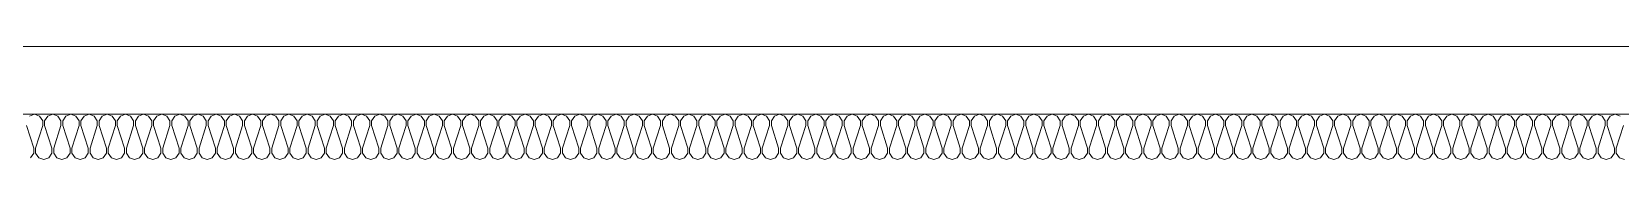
# Model space of a CAD drawing. Header units: millimetres. Extents: x 0 to 420000, y 0 to 297000.
# Drawn here: x 280636 to 284133, y 44200 to 44450 of the extents above; entities that cross this region are included whole.
import ezdxf

# ---------------------------------------------------------------- set-up
doc = ezdxf.new("R2010")
doc.units = ezdxf.units.MM
doc.linetypes.add('CEN', pattern=[62, 60, -1, 0, -1])
for name, color, linetype, lineweight in [('A-AXIS-LINE', 1, 'CEN', 15), ('A-XXXX-FIN2', 6, 'Continuous', 20), ('A-XXXX-INSL2', 8, 'Continuous', 18)]:
    doc.layers.add(name, color=color, linetype=linetype, lineweight=lineweight)

# ---------------------------------------------------------------- blocks, each defined once
blk = doc.blocks.new('axis(211208)')
at = {"layer": 'A-AXIS-LINE', "ltscale": 1000}
blk.add_line((4631788.1, -421118.7), (4955413.1, -421118.7), dxfattribs=at)
blk = doc.blocks.new('냉동층(220321)')
at = {"layer": 'A-XXXX-FIN2'}
blk.add_line((4878673.7, -401118.7), (4801923.8, -401118.7), dxfattribs=at)
at = {"layer": 'A-XXXX-INSL2'}
blk.add_line((4878773.7, -401268.7), (4802023.8, -401268.7), dxfattribs=at)
for points in [[(4854453.7, -401368.7), (4854442.7, -401364.7), (4854435.7, -401354.7), (4854435.7, -401343.7), (4854451.7, -401293.7)], [(4854444.7, -401272.7), (4854433.7, -401268.7), (4854422.7, -401272.7), (4854415.7, -401282.7), (4854415.7, -401293.7), (4854431.7, -401343.7), (4854431.7, -401354.7), (4854424.7, -401364.7), (4854413.7, -401368.7), (4854402.7, -401364.7), (4854395.7, -401354.7), (4854395.7, -401343.7), (4854411.7, -401293.7), (4854411.7, -401282.7), (4854404.7, -401272.7), (4854393.7, -401268.7), (4854382.7, -401272.7), (4854375.7, -401282.7), (4854375.7, -401293.7), (4854391.7, -401343.7), (4854391.7, -401354.7), (4854384.7, -401364.7), (4854373.7, -401368.7), (4854362.7, -401364.7), (4854355.7, -401354.7), (4854355.7, -401343.7), (4854371.7, -401293.7), (4854371.7, -401282.7), (4854364.7, -401272.7), (4854353.7, -401268.7), (4854342.7, -401272.7), (4854335.7, -401282.7), (4854335.7, -401293.7), (4854351.7, -401343.7), (4854351.7, -401354.7), (4854344.7, -401364.7), (4854333.7, -401368.7), (4854322.7, -401364.7), (4854315.7, -401354.7), (4854315.7, -401343.7), (4854331.7, -401293.7), (4854331.7, -401282.7), (4854324.7, -401272.7), (4854313.7, -401268.7), (4854302.7, -401272.7), (4854295.7, -401282.7), (4854295.7, -401293.7), (4854311.7, -401343.7), (4854311.7, -401354.7), (4854304.7, -401364.7), (4854293.7, -401368.7), (4854282.7, -401364.7), (4854275.7, -401354.7), (4854275.7, -401343.7), (4854291.7, -401293.7), (4854291.7, -401282.7), (4854284.7, -401272.7), (4854273.7, -401268.7), (4854262.7, -401272.7), (4854255.7, -401282.7), (4854255.7, -401293.7), (4854271.7, -401343.7), (4854271.7, -401354.7), (4854264.7, -401364.7), (4854253.7, -401368.7), (4854242.7, -401364.7), (4854235.7, -401354.7), (4854235.7, -401343.7), (4854251.7, -401293.7), (4854251.7, -401282.7), (4854244.7, -401272.7), (4854233.7, -401268.7), (4854222.7, -401272.7), (4854215.7, -401282.7), (4854215.7, -401293.7), (4854231.7, -401343.7), (4854231.7, -401354.7), (4854224.7, -401364.7), (4854213.7, -401368.7), (4854202.7, -401364.7), (4854195.7, -401354.7), (4854195.7, -401343.7), (4854211.7, -401293.7), (4854211.7, -401282.7), (4854204.7, -401272.7), (4854193.7, -401268.7), (4854182.7, -401272.7), (4854175.7, -401282.7), (4854175.7, -401293.7), (4854191.7, -401343.7), (4854191.7, -401354.7), (4854184.7, -401364.7), (4854173.7, -401368.7), (4854162.7, -401364.7), (4854155.7, -401354.7), (4854155.7, -401343.7), (4854171.7, -401293.7), (4854171.7, -401282.7), (4854164.7, -401272.7), (4854153.7, -401268.7), (4854142.7, -401272.7), (4854135.7, -401282.7), (4854135.7, -401293.7), (4854151.7, -401343.7), (4854151.7, -401354.7), (4854144.7, -401364.7), (4854133.7, -401368.7), (4854122.7, -401364.7), (4854115.7, -401354.7), (4854115.7, -401343.7), (4854131.7, -401293.7), (4854131.7, -401282.7), (4854124.7, -401272.7), (4854113.7, -401268.7), (4854102.7, -401272.7), (4854095.7, -401282.7), (4854095.7, -401293.7), (4854111.7, -401343.7), (4854111.7, -401354.7), (4854104.7, -401364.7), (4854093.7, -401368.7), (4854082.7, -401364.7), (4854075.7, -401354.7), (4854075.7, -401343.7), (4854091.7, -401293.7), (4854091.7, -401282.7), (4854084.7, -401272.7), (4854073.7, -401268.7), (4854062.7, -401272.7), (4854055.7, -401282.7), (4854055.7, -401293.7), (4854071.7, -401343.7), (4854071.7, -401354.7), (4854064.7, -401364.7), (4854053.7, -401368.7), (4854042.7, -401364.7), (4854035.7, -401354.7), (4854035.7, -401343.7), (4854051.7, -401293.7), (4854051.7, -401282.7), (4854044.7, -401272.7), (4854033.7, -401268.7), (4854022.7, -401272.7), (4854015.7, -401282.7), (4854015.7, -401293.7), (4854031.7, -401343.7), (4854031.7, -401354.7), (4854024.7, -401364.7), (4854013.7, -401368.7), (4854002.7, -401364.7), (4853995.7, -401354.7), (4853995.7, -401343.7), (4854011.7, -401293.7), (4854011.7, -401282.7), (4854004.7, -401272.7), (4853993.7, -401268.7), (4853982.7, -401272.7), (4853975.7, -401282.7), (4853975.7, -401293.7), (4853991.7, -401343.7), (4853991.7, -401354.7), (4853984.7, -401364.7), (4853973.7, -401368.7), (4853962.7, -401364.7), (4853955.7, -401354.7), (4853955.7, -401343.7), (4853971.7, -401293.7), (4853971.7, -401282.7), (4853964.7, -401272.7), (4853953.7, -401268.7), (4853942.7, -401272.7), (4853935.7, -401282.7), (4853935.7, -401293.7), (4853951.7, -401343.7), (4853951.7, -401354.7), (4853944.7, -401364.7), (4853933.7, -401368.7), (4853922.7, -401364.7), (4853915.7, -401354.7), (4853915.7, -401343.7), (4853931.7, -401293.7), (4853931.7, -401282.7), (4853924.7, -401272.7), (4853913.7, -401268.7), (4853902.7, -401272.7), (4853895.7, -401282.7), (4853895.7, -401293.7), (4853911.7, -401343.7), (4853911.7, -401354.7), (4853904.7, -401364.7), (4853893.7, -401368.7), (4853882.7, -401364.7), (4853875.7, -401354.7), (4853875.7, -401343.7), (4853891.7, -401293.7), (4853891.7, -401282.7), (4853884.7, -401272.7), (4853873.7, -401268.7), (4853862.7, -401272.7), (4853855.7, -401282.7), (4853855.7, -401293.7), (4853871.7, -401343.7), (4853871.7, -401354.7), (4853864.7, -401364.7), (4853853.7, -401368.7), (4853842.7, -401364.7), (4853835.7, -401354.7), (4853835.7, -401343.7), (4853851.7, -401293.7), (4853851.7, -401282.7), (4853844.7, -401272.7), (4853833.7, -401268.7), (4853822.7, -401272.7), (4853815.7, -401282.7), (4853815.7, -401293.7), (4853831.7, -401343.7), (4853831.7, -401354.7), (4853824.7, -401364.7), (4853813.7, -401368.7), (4853802.7, -401364.7), (4853795.7, -401354.7), (4853795.7, -401343.7), (4853811.7, -401293.7), (4853811.7, -401282.7), (4853804.7, -401272.7), (4853793.7, -401268.7), (4853782.7, -401272.7), (4853775.7, -401282.7), (4853775.7, -401293.7), (4853791.7, -401343.7), (4853791.7, -401354.7), (4853784.7, -401364.7), (4853773.7, -401368.7), (4853762.7, -401364.7), (4853755.7, -401354.7), (4853755.7, -401343.7), (4853771.7, -401293.7), (4853771.7, -401282.7), (4853764.7, -401272.7), (4853753.7, -401268.7), (4853742.7, -401272.7), (4853735.7, -401282.7), (4853735.7, -401293.7), (4853751.7, -401343.7), (4853751.7, -401354.7), (4853744.7, -401364.7), (4853733.7, -401368.7), (4853722.7, -401364.7), (4853715.7, -401354.7), (4853715.7, -401343.7), (4853731.7, -401293.7), (4853731.7, -401282.7), (4853724.7, -401272.7), (4853713.7, -401268.7), (4853702.7, -401272.7), (4853695.7, -401282.7), (4853695.7, -401293.7), (4853711.7, -401343.7), (4853711.7, -401354.7), (4853704.7, -401364.7), (4853693.7, -401368.7), (4853682.7, -401364.7), (4853675.7, -401354.7), (4853675.7, -401343.7), (4853691.7, -401293.7), (4853691.7, -401282.7), (4853684.7, -401272.7), (4853673.7, -401268.7), (4853662.7, -401272.7), (4853655.7, -401282.7), (4853655.7, -401293.7), (4853671.7, -401343.7), (4853671.7, -401354.7), (4853664.7, -401364.7), (4853653.7, -401368.7), (4853642.7, -401364.7), (4853635.7, -401354.7), (4853635.7, -401343.7), (4853651.7, -401293.7), (4853651.7, -401282.7), (4853644.7, -401272.7), (4853633.7, -401268.7), (4853622.7, -401272.7), (4853615.7, -401282.7), (4853615.7, -401293.7), (4853631.7, -401343.7), (4853631.7, -401354.7), (4853624.7, -401364.7), (4853613.7, -401368.7), (4853602.7, -401364.7), (4853595.7, -401354.7), (4853595.7, -401343.7), (4853611.7, -401293.7), (4853611.7, -401282.7), (4853604.7, -401272.7), (4853593.7, -401268.7), (4853582.7, -401272.7), (4853575.7, -401282.7), (4853575.7, -401293.7), (4853591.7, -401343.7), (4853591.7, -401354.7), (4853584.7, -401364.7), (4853573.7, -401368.7), (4853562.7, -401364.7), (4853555.7, -401354.7), (4853555.7, -401343.7), (4853571.7, -401293.7), (4853571.7, -401282.7), (4853564.7, -401272.7), (4853553.7, -401268.7), (4853542.7, -401272.7), (4853535.7, -401282.7), (4853535.7, -401293.7), (4853551.7, -401343.7), (4853551.7, -401354.7), (4853544.7, -401364.7), (4853533.7, -401368.7), (4853522.7, -401364.7), (4853515.7, -401354.7), (4853515.7, -401343.7), (4853531.7, -401293.7), (4853531.7, -401282.7), (4853524.7, -401272.7), (4853513.7, -401268.7), (4853502.7, -401272.7), (4853495.7, -401282.7), (4853495.7, -401293.7), (4853511.7, -401343.7), (4853511.7, -401354.7), (4853504.7, -401364.7), (4853493.7, -401368.7), (4853482.7, -401364.7), (4853475.7, -401354.7), (4853475.7, -401343.7), (4853491.7, -401293.7), (4853491.7, -401282.7), (4853484.7, -401272.7), (4853473.7, -401268.7), (4853462.7, -401272.7), (4853455.7, -401282.7), (4853455.7, -401293.7), (4853471.7, -401343.7), (4853471.7, -401354.7), (4853464.7, -401364.7), (4853453.7, -401368.7), (4853442.7, -401364.7), (4853435.7, -401354.7), (4853435.7, -401343.7), (4853451.7, -401293.7), (4853451.7, -401282.7), (4853444.7, -401272.7), (4853433.7, -401268.7), (4853422.7, -401272.7), (4853415.7, -401282.7), (4853415.7, -401293.7), (4853431.7, -401343.7), (4853431.7, -401354.7), (4853424.7, -401364.7), (4853413.7, -401368.7), (4853402.7, -401364.7), (4853395.7, -401354.7), (4853395.7, -401343.7), (4853411.7, -401293.7), (4853411.7, -401282.7), (4853404.7, -401272.7), (4853393.7, -401268.7), (4853382.7, -401272.7), (4853375.7, -401282.7), (4853375.7, -401293.7), (4853391.7, -401343.7), (4853391.7, -401354.7), (4853384.7, -401364.7), (4853373.7, -401368.7), (4853362.7, -401364.7), (4853355.7, -401354.7), (4853355.7, -401343.7), (4853371.7, -401293.7), (4853371.7, -401282.7), (4853364.7, -401272.7), (4853353.7, -401268.7), (4853342.7, -401272.7), (4853335.7, -401282.7), (4853335.7, -401293.7), (4853351.7, -401343.7), (4853351.7, -401354.7), (4853344.7, -401364.7), (4853333.7, -401368.7), (4853322.7, -401364.7), (4853315.7, -401354.7), (4853315.7, -401343.7), (4853331.7, -401293.7), (4853331.7, -401282.7), (4853324.7, -401272.7), (4853313.7, -401268.7), (4853302.7, -401272.7), (4853295.7, -401282.7), (4853295.7, -401293.7), (4853311.7, -401343.7), (4853311.7, -401354.7), (4853304.7, -401364.7), (4853293.7, -401368.7), (4853282.7, -401364.7), (4853275.7, -401354.7), (4853275.7, -401343.7), (4853291.7, -401293.7), (4853291.7, -401282.7), (4853284.7, -401272.7), (4853273.7, -401268.7), (4853262.7, -401272.7), (4853255.7, -401282.7), (4853255.7, -401293.7), (4853271.7, -401343.7), (4853271.7, -401354.7), (4853264.7, -401364.7), (4853253.7, -401368.7), (4853242.7, -401364.7), (4853235.7, -401354.7), (4853235.7, -401343.7), (4853251.7, -401293.7), (4853251.7, -401282.7), (4853244.7, -401272.7), (4853233.7, -401268.7), (4853222.7, -401272.7), (4853215.7, -401282.7), (4853215.7, -401293.7), (4853231.7, -401343.7), (4853231.7, -401354.7), (4853224.7, -401364.7), (4853213.7, -401368.7), (4853202.7, -401364.7), (4853195.7, -401354.7), (4853195.7, -401343.7), (4853211.7, -401293.7), (4853211.7, -401282.7), (4853204.7, -401272.7), (4853193.7, -401268.7), (4853182.7, -401272.7), (4853175.7, -401282.7), (4853175.7, -401293.7), (4853191.7, -401343.7), (4853191.7, -401354.7), (4853184.7, -401364.7), (4853173.7, -401368.7), (4853162.7, -401364.7), (4853155.7, -401354.7), (4853155.7, -401343.7), (4853171.7, -401293.7), (4853171.7, -401282.7), (4853164.7, -401272.7), (4853153.7, -401268.7), (4853142.7, -401272.7), (4853135.7, -401282.7), (4853135.7, -401293.7), (4853151.7, -401343.7), (4853151.7, -401354.7), (4853144.7, -401364.7), (4853133.7, -401368.7), (4853122.7, -401364.7), (4853115.7, -401354.7), (4853115.7, -401343.7), (4853131.7, -401293.7), (4853131.7, -401282.7), (4853124.7, -401272.7), (4853113.7, -401268.7), (4853102.7, -401272.7), (4853095.7, -401282.7), (4853095.7, -401293.7), (4853111.7, -401343.7), (4853111.7, -401354.7), (4853104.7, -401364.7), (4853093.7, -401368.7), (4853082.7, -401364.7), (4853075.7, -401354.7), (4853075.7, -401343.7), (4853091.7, -401293.7), (4853091.7, -401282.7), (4853084.7, -401272.7), (4853073.7, -401268.7), (4853062.7, -401272.7), (4853055.7, -401282.7), (4853055.7, -401293.7), (4853071.7, -401343.7), (4853071.7, -401354.7), (4853064.7, -401364.7), (4853053.7, -401368.7), (4853042.7, -401364.7), (4853035.7, -401354.7), (4853035.7, -401343.7), (4853051.7, -401293.7), (4853051.7, -401282.7), (4853044.7, -401272.7), (4853033.7, -401268.7), (4853022.7, -401272.7), (4853015.7, -401282.7), (4853015.7, -401293.7), (4853031.7, -401343.7), (4853031.7, -401354.7), (4853024.7, -401364.7), (4853013.7, -401368.7), (4853002.7, -401364.7), (4852995.7, -401354.7), (4852995.7, -401343.7), (4853011.7, -401293.7), (4853011.7, -401282.7), (4853004.7, -401272.7), (4852993.7, -401268.7), (4852982.7, -401272.7), (4852975.7, -401282.7), (4852975.7, -401293.7), (4852991.7, -401343.7), (4852991.7, -401354.7), (4852984.7, -401364.7), (4852973.7, -401368.7), (4852962.7, -401364.7), (4852955.7, -401354.7), (4852955.7, -401343.7), (4852971.7, -401293.7), (4852971.7, -401282.7), (4852964.7, -401272.7), (4852953.7, -401268.7), (4852942.7, -401272.7), (4852935.7, -401282.7), (4852935.7, -401293.7), (4852951.7, -401343.7), (4852951.7, -401354.7), (4852944.7, -401364.7), (4852933.7, -401368.7), (4852922.7, -401364.7), (4852915.7, -401354.7), (4852915.7, -401343.7), (4852931.7, -401293.7), (4852931.7, -401282.7), (4852924.7, -401272.7), (4852913.7, -401268.7), (4852902.7, -401272.7), (4852895.7, -401282.7), (4852895.7, -401293.7), (4852911.7, -401343.7), (4852911.7, -401354.7), (4852904.7, -401364.7), (4852893.7, -401368.7), (4852882.7, -401364.7), (4852875.7, -401354.7), (4852875.7, -401343.7), (4852891.7, -401293.7), (4852891.7, -401282.7), (4852884.7, -401272.7), (4852873.7, -401268.7), (4852862.7, -401272.7), (4852855.7, -401282.7), (4852855.7, -401293.7), (4852871.7, -401343.7), (4852871.7, -401354.7), (4852864.7, -401364.7), (4852853.7, -401368.7), (4852842.7, -401364.7), (4852835.7, -401354.7), (4852835.7, -401343.7), (4852851.7, -401293.7), (4852851.7, -401282.7), (4852844.7, -401272.7), (4852833.7, -401268.7), (4852822.7, -401272.7), (4852815.7, -401282.7), (4852815.7, -401293.7), (4852831.7, -401343.7), (4852831.7, -401354.7), (4852824.7, -401364.7), (4852813.7, -401368.7), (4852802.7, -401364.7), (4852795.7, -401354.7), (4852795.7, -401343.7), (4852811.7, -401293.7), (4852811.7, -401282.7), (4852804.7, -401272.7), (4852793.7, -401268.7), (4852782.7, -401272.7), (4852775.7, -401282.7), (4852775.7, -401293.7), (4852791.7, -401343.7), (4852791.7, -401354.7), (4852784.7, -401364.7), (4852773.7, -401368.7), (4852762.7, -401364.7), (4852755.7, -401354.7), (4852755.7, -401343.7), (4852771.7, -401293.7), (4852771.7, -401282.7), (4852764.7, -401272.7), (4852753.7, -401268.7), (4852742.7, -401272.7), (4852735.7, -401282.7), (4852735.7, -401293.7), (4852751.7, -401343.7), (4852751.7, -401354.7), (4852744.7, -401364.7), (4852733.7, -401368.7), (4852722.7, -401364.7), (4852715.7, -401354.7), (4852715.7, -401343.7), (4852731.7, -401293.7), (4852731.7, -401282.7), (4852724.7, -401272.7), (4852713.7, -401268.7), (4852702.7, -401272.7), (4852695.7, -401282.7), (4852695.7, -401293.7), (4852711.7, -401343.7), (4852711.7, -401354.7), (4852704.7, -401364.7), (4852693.7, -401368.7), (4852682.7, -401364.7), (4852675.7, -401354.7), (4852675.7, -401343.7), (4852691.7, -401293.7), (4852691.7, -401282.7), (4852684.7, -401272.7), (4852673.7, -401268.7), (4852662.7, -401272.7), (4852655.7, -401282.7), (4852655.7, -401293.7), (4852671.7, -401343.7), (4852671.7, -401354.7), (4852664.7, -401364.7), (4852653.7, -401368.7), (4852642.7, -401364.7), (4852635.7, -401354.7), (4852635.7, -401343.7), (4852651.7, -401293.7), (4852651.7, -401282.7), (4852644.7, -401272.7), (4852633.7, -401268.7), (4852622.7, -401272.7), (4852615.7, -401282.7), (4852615.7, -401293.7), (4852631.7, -401343.7), (4852631.7, -401354.7), (4852624.7, -401364.7), (4852613.7, -401368.7), (4852602.7, -401364.7), (4852595.7, -401354.7), (4852595.7, -401343.7), (4852611.7, -401293.7), (4852611.7, -401282.7), (4852604.7, -401272.7), (4852593.7, -401268.7), (4852582.7, -401272.7), (4852575.7, -401282.7), (4852575.7, -401293.7), (4852591.7, -401343.7), (4852591.7, -401354.7), (4852584.7, -401364.7), (4852573.7, -401368.7), (4852562.7, -401364.7), (4852555.7, -401354.7), (4852555.7, -401343.7), (4852571.7, -401293.7), (4852571.7, -401282.7), (4852564.7, -401272.7), (4852553.7, -401268.7), (4852542.7, -401272.7), (4852535.7, -401282.7), (4852535.7, -401293.7), (4852551.7, -401343.7), (4852551.7, -401354.7), (4852544.7, -401364.7), (4852533.7, -401368.7), (4852522.7, -401364.7), (4852515.7, -401354.7), (4852515.7, -401343.7), (4852531.7, -401293.7), (4852531.7, -401282.7), (4852524.7, -401272.7), (4852513.7, -401268.7), (4852502.7, -401272.7), (4852495.7, -401282.7), (4852495.7, -401293.7), (4852511.7, -401343.7), (4852511.7, -401354.7), (4852504.7, -401364.7), (4852493.7, -401368.7), (4852482.7, -401364.7), (4852475.7, -401354.7), (4852475.7, -401343.7), (4852491.7, -401293.7), (4852491.7, -401282.7), (4852484.7, -401272.7), (4852473.7, -401268.7), (4852462.7, -401272.7), (4852455.7, -401282.7), (4852455.7, -401293.7), (4852471.7, -401343.7), (4852471.7, -401354.7), (4852464.7, -401364.7), (4852453.7, -401368.7), (4852442.7, -401364.7), (4852435.7, -401354.7), (4852435.7, -401343.7), (4852451.7, -401293.7), (4852451.7, -401282.7), (4852444.7, -401272.7), (4852433.7, -401268.7), (4852422.7, -401272.7), (4852415.7, -401282.7), (4852415.7, -401293.7), (4852431.7, -401343.7), (4852431.7, -401354.7), (4852424.7, -401364.7), (4852413.7, -401368.7), (4852402.7, -401364.7), (4852395.7, -401354.7), (4852395.7, -401343.7), (4852411.7, -401293.7), (4852411.7, -401282.7), (4852404.7, -401272.7), (4852393.7, -401268.7), (4852382.7, -401272.7), (4852375.7, -401282.7), (4852375.7, -401293.7), (4852391.7, -401343.7), (4852391.7, -401354.7), (4852384.7, -401364.7), (4852373.7, -401368.7), (4852362.7, -401364.7), (4852355.7, -401354.7), (4852355.7, -401343.7), (4852371.7, -401293.7), (4852371.7, -401282.7), (4852364.7, -401272.7), (4852353.7, -401268.7), (4852342.7, -401272.7), (4852335.7, -401282.7), (4852335.7, -401293.7), (4852351.7, -401343.7), (4852351.7, -401354.7), (4852344.7, -401364.7), (4852333.7, -401368.7), (4852322.7, -401364.7), (4852315.7, -401354.7), (4852315.7, -401343.7), (4852331.7, -401293.7), (4852331.7, -401282.7), (4852324.7, -401272.7), (4852313.7, -401268.7), (4852302.7, -401272.7), (4852295.7, -401282.7), (4852295.7, -401293.7), (4852311.7, -401343.7), (4852311.7, -401354.7), (4852304.7, -401364.7), (4852293.7, -401368.7), (4852282.7, -401364.7), (4852275.7, -401354.7), (4852275.7, -401343.7), (4852291.7, -401293.7), (4852291.7, -401282.7), (4852284.7, -401272.7), (4852273.7, -401268.7), (4852262.7, -401272.7), (4852255.7, -401282.7), (4852255.7, -401293.7), (4852271.7, -401343.7), (4852271.7, -401354.7), (4852264.7, -401364.7), (4852253.7, -401368.7), (4852242.7, -401364.7), (4852235.7, -401354.7), (4852235.7, -401343.7), (4852251.7, -401293.7), (4852251.7, -401282.7), (4852244.7, -401272.7), (4852233.7, -401268.7), (4852222.7, -401272.7), (4852215.7, -401282.7), (4852215.7, -401293.7), (4852231.7, -401343.7), (4852231.7, -401354.7), (4852224.7, -401364.7), (4852213.7, -401368.7), (4852202.7, -401364.7), (4852195.7, -401354.7), (4852195.7, -401343.7), (4852211.7, -401293.7), (4852211.7, -401282.7), (4852204.7, -401272.7), (4852193.7, -401268.7), (4852182.7, -401272.7), (4852175.7, -401282.7), (4852175.7, -401293.7), (4852191.7, -401343.7), (4852191.7, -401354.7), (4852184.7, -401364.7), (4852173.7, -401368.7), (4852162.7, -401364.7), (4852155.7, -401354.7), (4852155.7, -401343.7), (4852171.7, -401293.7), (4852171.7, -401282.7), (4852164.7, -401272.7), (4852153.7, -401268.7), (4852142.7, -401272.7), (4852135.7, -401282.7), (4852135.7, -401293.7), (4852151.7, -401343.7), (4852151.7, -401354.7), (4852144.7, -401364.7), (4852133.7, -401368.7), (4852122.7, -401364.7), (4852115.7, -401354.7), (4852115.7, -401343.7), (4852131.7, -401293.7), (4852131.7, -401282.7), (4852124.7, -401272.7), (4852113.7, -401268.7), (4852102.7, -401272.7), (4852095.7, -401282.7), (4852095.7, -401293.7), (4852111.7, -401343.7), (4852111.7, -401354.7), (4852104.7, -401364.7), (4852093.7, -401368.7), (4852082.7, -401364.7), (4852075.7, -401354.7), (4852075.7, -401343.7), (4852091.7, -401293.7), (4852091.7, -401282.7), (4852084.7, -401272.7), (4852073.7, -401268.7), (4852062.7, -401272.7), (4852055.7, -401282.7), (4852055.7, -401293.7), (4852071.7, -401343.7), (4852071.7, -401354.7), (4852064.7, -401364.7), (4852053.7, -401368.7), (4852042.7, -401364.7), (4852035.7, -401354.7), (4852035.7, -401343.7), (4852051.7, -401293.7), (4852051.7, -401282.7), (4852044.7, -401272.7), (4852033.7, -401268.7), (4852022.7, -401272.7), (4852015.7, -401282.7), (4852015.7, -401293.7), (4852031.7, -401343.7), (4852031.7, -401354.7), (4852024.7, -401364.7), (4852013.7, -401368.7), (4852002.7, -401364.7), (4851995.7, -401354.7), (4851995.7, -401343.7), (4852011.7, -401293.7), (4852011.7, -401282.7), (4852004.7, -401272.7), (4851993.7, -401268.7), (4851982.7, -401272.7), (4851975.7, -401282.7), (4851975.7, -401293.7), (4851991.7, -401343.7), (4851991.7, -401354.7), (4851984.7, -401364.7), (4851973.7, -401368.7), (4851962.7, -401364.7), (4851955.7, -401354.7), (4851955.7, -401343.7), (4851971.7, -401293.7), (4851971.7, -401282.7), (4851964.7, -401272.7), (4851953.7, -401268.7), (4851942.7, -401272.7), (4851935.7, -401282.7), (4851935.7, -401293.7), (4851951.7, -401343.7), (4851951.7, -401354.7), (4851944.7, -401364.7), (4851933.7, -401368.7), (4851922.7, -401364.7), (4851915.7, -401354.7), (4851915.7, -401343.7), (4851931.7, -401293.7), (4851931.7, -401282.7), (4851924.7, -401272.7), (4851913.7, -401268.7), (4851902.7, -401272.7), (4851895.7, -401282.7), (4851895.7, -401293.7), (4851911.7, -401343.7), (4851911.7, -401354.7), (4851904.7, -401364.7), (4851893.7, -401368.7), (4851882.7, -401364.7), (4851875.7, -401354.7), (4851875.7, -401343.7), (4851891.7, -401293.7), (4851891.7, -401282.7), (4851884.7, -401272.7), (4851873.7, -401268.7), (4851862.7, -401272.7), (4851855.7, -401282.7), (4851855.7, -401293.7), (4851871.7, -401343.7), (4851871.7, -401354.7), (4851864.7, -401364.7), (4851853.7, -401368.7), (4851842.7, -401364.7), (4851835.7, -401354.7), (4851835.7, -401343.7), (4851851.7, -401293.7), (4851851.7, -401282.7), (4851844.7, -401272.7), (4851833.7, -401268.7), (4851822.7, -401272.7), (4851815.7, -401282.7), (4851815.7, -401293.7), (4851831.7, -401343.7), (4851831.7, -401354.7), (4851824.7, -401364.7), (4851813.7, -401368.7), (4851802.7, -401364.7), (4851795.7, -401354.7), (4851795.7, -401343.7), (4851811.7, -401293.7), (4851811.7, -401282.7), (4851804.7, -401272.7), (4851793.7, -401268.7), (4851782.7, -401272.7), (4851775.7, -401282.7), (4851775.7, -401293.7), (4851791.7, -401343.7), (4851791.7, -401354.7), (4851784.7, -401364.7), (4851773.7, -401368.7), (4851762.7, -401364.7), (4851755.7, -401354.7), (4851755.7, -401343.7), (4851771.7, -401293.7), (4851771.7, -401282.7), (4851764.7, -401272.7), (4851753.7, -401268.7), (4851742.7, -401272.7), (4851735.7, -401282.7), (4851735.7, -401293.7), (4851751.7, -401343.7), (4851751.7, -401354.7), (4851744.7, -401364.7), (4851733.7, -401368.7), (4851722.7, -401364.7), (4851715.7, -401354.7), (4851715.7, -401343.7), (4851731.7, -401293.7), (4851731.7, -401282.7), (4851724.7, -401272.7), (4851713.7, -401268.7), (4851702.7, -401272.7), (4851695.7, -401282.7), (4851695.7, -401293.7), (4851711.7, -401343.7), (4851711.7, -401354.7), (4851704.7, -401364.7), (4851693.7, -401368.7), (4851682.7, -401364.7), (4851675.7, -401354.7), (4851675.7, -401343.7), (4851691.7, -401293.7), (4851691.7, -401282.7), (4851684.7, -401272.7), (4851673.7, -401268.7), (4851662.7, -401272.7), (4851655.7, -401282.7), (4851655.7, -401293.7), (4851671.7, -401343.7), (4851671.7, -401354.7), (4851664.7, -401364.7), (4851653.7, -401368.7), (4851642.7, -401364.7), (4851635.7, -401354.7), (4851635.7, -401343.7), (4851651.7, -401293.7), (4851651.7, -401282.7), (4851644.7, -401272.7), (4851633.7, -401268.7), (4851622.7, -401272.7), (4851615.7, -401282.7), (4851615.7, -401293.7), (4851631.7, -401343.7), (4851631.7, -401354.7), (4851624.7, -401364.7), (4851613.7, -401368.7), (4851602.7, -401364.7), (4851595.7, -401354.7), (4851595.7, -401343.7), (4851611.7, -401293.7), (4851611.7, -401282.7), (4851604.7, -401272.7), (4851593.7, -401268.7), (4851582.7, -401272.7), (4851575.7, -401282.7), (4851575.7, -401293.7), (4851591.7, -401343.7), (4851591.7, -401354.7), (4851584.7, -401364.7), (4851573.7, -401368.7), (4851562.7, -401364.7), (4851555.7, -401354.7), (4851555.7, -401343.7), (4851571.7, -401293.7), (4851571.7, -401282.7), (4851564.7, -401272.7), (4851553.7, -401268.7), (4851542.7, -401272.7), (4851535.7, -401282.7), (4851535.7, -401293.7), (4851551.7, -401343.7), (4851551.7, -401354.7), (4851544.7, -401364.7), (4851533.7, -401368.7), (4851522.7, -401364.7), (4851515.7, -401354.7), (4851515.7, -401343.7), (4851531.7, -401293.7), (4851531.7, -401282.7), (4851524.7, -401272.7), (4851513.7, -401268.7), (4851502.7, -401272.7), (4851495.7, -401282.7), (4851495.7, -401293.7), (4851511.7, -401343.7), (4851511.7, -401354.7), (4851504.7, -401364.7), (4851493.7, -401368.7), (4851482.7, -401364.7), (4851475.7, -401354.7), (4851475.7, -401343.7), (4851491.7, -401293.7), (4851491.7, -401282.7), (4851484.7, -401272.7), (4851473.7, -401268.7), (4851462.7, -401272.7), (4851455.7, -401282.7), (4851455.7, -401293.7), (4851471.7, -401343.7), (4851471.7, -401354.7), (4851464.7, -401364.7), (4851453.7, -401368.7), (4851442.7, -401364.7), (4851435.7, -401354.7), (4851435.7, -401343.7), (4851451.7, -401293.7), (4851451.7, -401282.7), (4851444.7, -401272.7), (4851433.7, -401268.7), (4851422.7, -401272.7), (4851415.7, -401282.7), (4851415.7, -401293.7), (4851431.7, -401343.7), (4851431.7, -401354.7), (4851424.7, -401364.7), (4851413.7, -401368.7), (4851402.7, -401364.7), (4851395.7, -401354.7), (4851395.7, -401343.7), (4851411.7, -401293.7), (4851411.7, -401282.7), (4851404.7, -401272.7), (4851393.7, -401268.7), (4851382.7, -401272.7), (4851375.7, -401282.7), (4851375.7, -401293.7), (4851391.7, -401343.7), (4851391.7, -401354.7), (4851384.7, -401364.7), (4851373.7, -401368.7), (4851362.7, -401364.7), (4851355.7, -401354.7), (4851355.7, -401343.7), (4851371.7, -401293.7), (4851371.7, -401282.7), (4851364.7, -401272.7), (4851353.7, -401268.7), (4851342.7, -401272.7), (4851335.7, -401282.7), (4851335.7, -401293.7), (4851351.7, -401343.7), (4851351.7, -401354.7), (4851344.7, -401364.7), (4851333.7, -401368.7), (4851322.7, -401364.7), (4851315.7, -401354.7), (4851315.7, -401343.7), (4851331.7, -401293.7), (4851331.7, -401282.7), (4851324.7, -401272.7), (4851313.7, -401268.7), (4851302.7, -401272.7), (4851295.7, -401282.7), (4851295.7, -401293.7), (4851311.7, -401343.7), (4851311.7, -401354.7), (4851304.7, -401364.7), (4851293.7, -401368.7), (4851282.7, -401364.7), (4851275.7, -401354.7), (4851275.7, -401343.7), (4851291.7, -401293.7), (4851291.7, -401282.7), (4851284.7, -401272.7), (4851273.7, -401268.7), (4851262.7, -401272.7), (4851255.7, -401282.7), (4851255.7, -401293.7), (4851271.7, -401343.7), (4851271.7, -401354.7), (4851264.7, -401364.7), (4851253.7, -401368.7), (4851242.7, -401364.7), (4851235.7, -401354.7), (4851235.7, -401343.7), (4851251.7, -401293.7), (4851251.7, -401282.7), (4851244.7, -401272.7), (4851233.7, -401268.7), (4851222.7, -401272.7), (4851215.7, -401282.7), (4851215.7, -401293.7), (4851231.7, -401343.7), (4851231.7, -401354.7), (4851224.7, -401364.7), (4851213.7, -401368.7), (4851202.7, -401364.7), (4851195.7, -401354.7), (4851195.7, -401343.7), (4851211.7, -401293.7), (4851211.7, -401282.7), (4851204.7, -401272.7), (4851193.7, -401268.7), (4851182.7, -401272.7), (4851175.7, -401282.7), (4851175.7, -401293.7), (4851191.7, -401343.7), (4851191.7, -401354.7), (4851184.7, -401364.7), (4851173.7, -401368.7), (4851162.7, -401364.7), (4851155.7, -401354.7), (4851155.7, -401343.7), (4851171.7, -401293.7), (4851171.7, -401282.7), (4851164.7, -401272.7), (4851153.7, -401268.7), (4851142.7, -401272.7), (4851135.7, -401282.7), (4851135.7, -401293.7), (4851151.7, -401343.7), (4851151.7, -401354.7), (4851144.7, -401364.7), (4851133.7, -401368.7), (4851122.7, -401364.7), (4851115.7, -401354.7), (4851115.7, -401343.7), (4851131.7, -401293.7), (4851131.7, -401282.7), (4851124.7, -401272.7), (4851113.7, -401268.7), (4851102.7, -401272.7), (4851095.7, -401282.7), (4851095.7, -401293.7), (4851111.7, -401343.7), (4851111.7, -401354.7), (4851104.7, -401364.7), (4851093.7, -401368.7), (4851082.7, -401364.7), (4851075.7, -401354.7), (4851075.7, -401343.7), (4851091.7, -401293.7), (4851091.7, -401282.7), (4851084.7, -401272.7), (4851073.7, -401268.7), (4851062.7, -401272.7), (4851055.7, -401282.7), (4851055.7, -401293.7), (4851071.7, -401343.7), (4851071.7, -401354.7), (4851064.7, -401364.7), (4851053.7, -401368.7), (4851042.7, -401364.7), (4851035.7, -401354.7), (4851035.7, -401343.7), (4851051.7, -401293.7), (4851051.7, -401282.7), (4851044.7, -401272.7), (4851033.7, -401268.7), (4851022.7, -401272.7), (4851015.7, -401282.7), (4851015.7, -401293.7), (4851031.7, -401343.7), (4851031.7, -401354.7), (4851024.7, -401364.7), (4851013.7, -401368.7), (4851002.7, -401364.7), (4850995.7, -401354.7), (4850995.7, -401343.7), (4851011.7, -401293.7), (4851011.7, -401282.7), (4851004.7, -401272.7), (4850993.7, -401268.7), (4850982.7, -401272.7), (4850975.7, -401282.7), (4850975.7, -401293.7), (4850991.7, -401343.7), (4850991.7, -401354.7), (4850984.7, -401364.7), (4850973.7, -401368.7), (4850962.7, -401364.7), (4850955.7, -401354.7), (4850955.7, -401343.7), (4850971.7, -401293.7), (4850971.7, -401282.7), (4850964.7, -401272.7), (4850953.7, -401268.7), (4850942.7, -401272.7)], [(4850935.7, -401293.7), (4850951.7, -401343.7), (4850951.7, -401354.7), (4850944.7, -401364.7)]]:
    blk.add_lwpolyline(points, dxfattribs=at)

msp = doc.modelspace()

# ---------------------------------------------------------------- block references
msp.add_blockref('냉동층(220321)', (-4570311.3, 445568.7))
at = {"layer": 'A-AXIS-LINE'}
msp.add_blockref('axis(211208)', (-4581588.1, 465568.7), dxfattribs=at)

doc.saveas('drawing.dxf')
